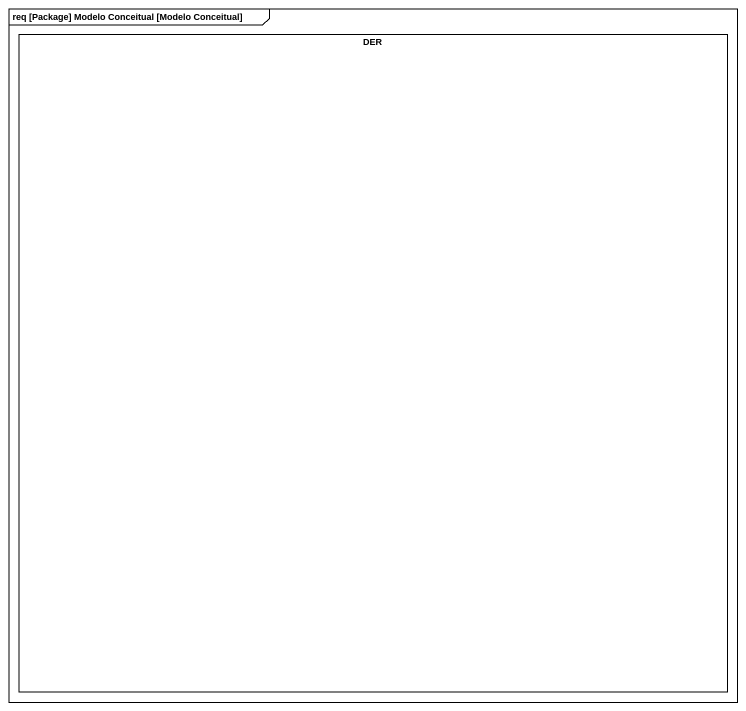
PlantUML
@startuml
mainframe req [Package] Modelo Conceitual [Modelo Conceitual]
rectangle DER
@enduml
